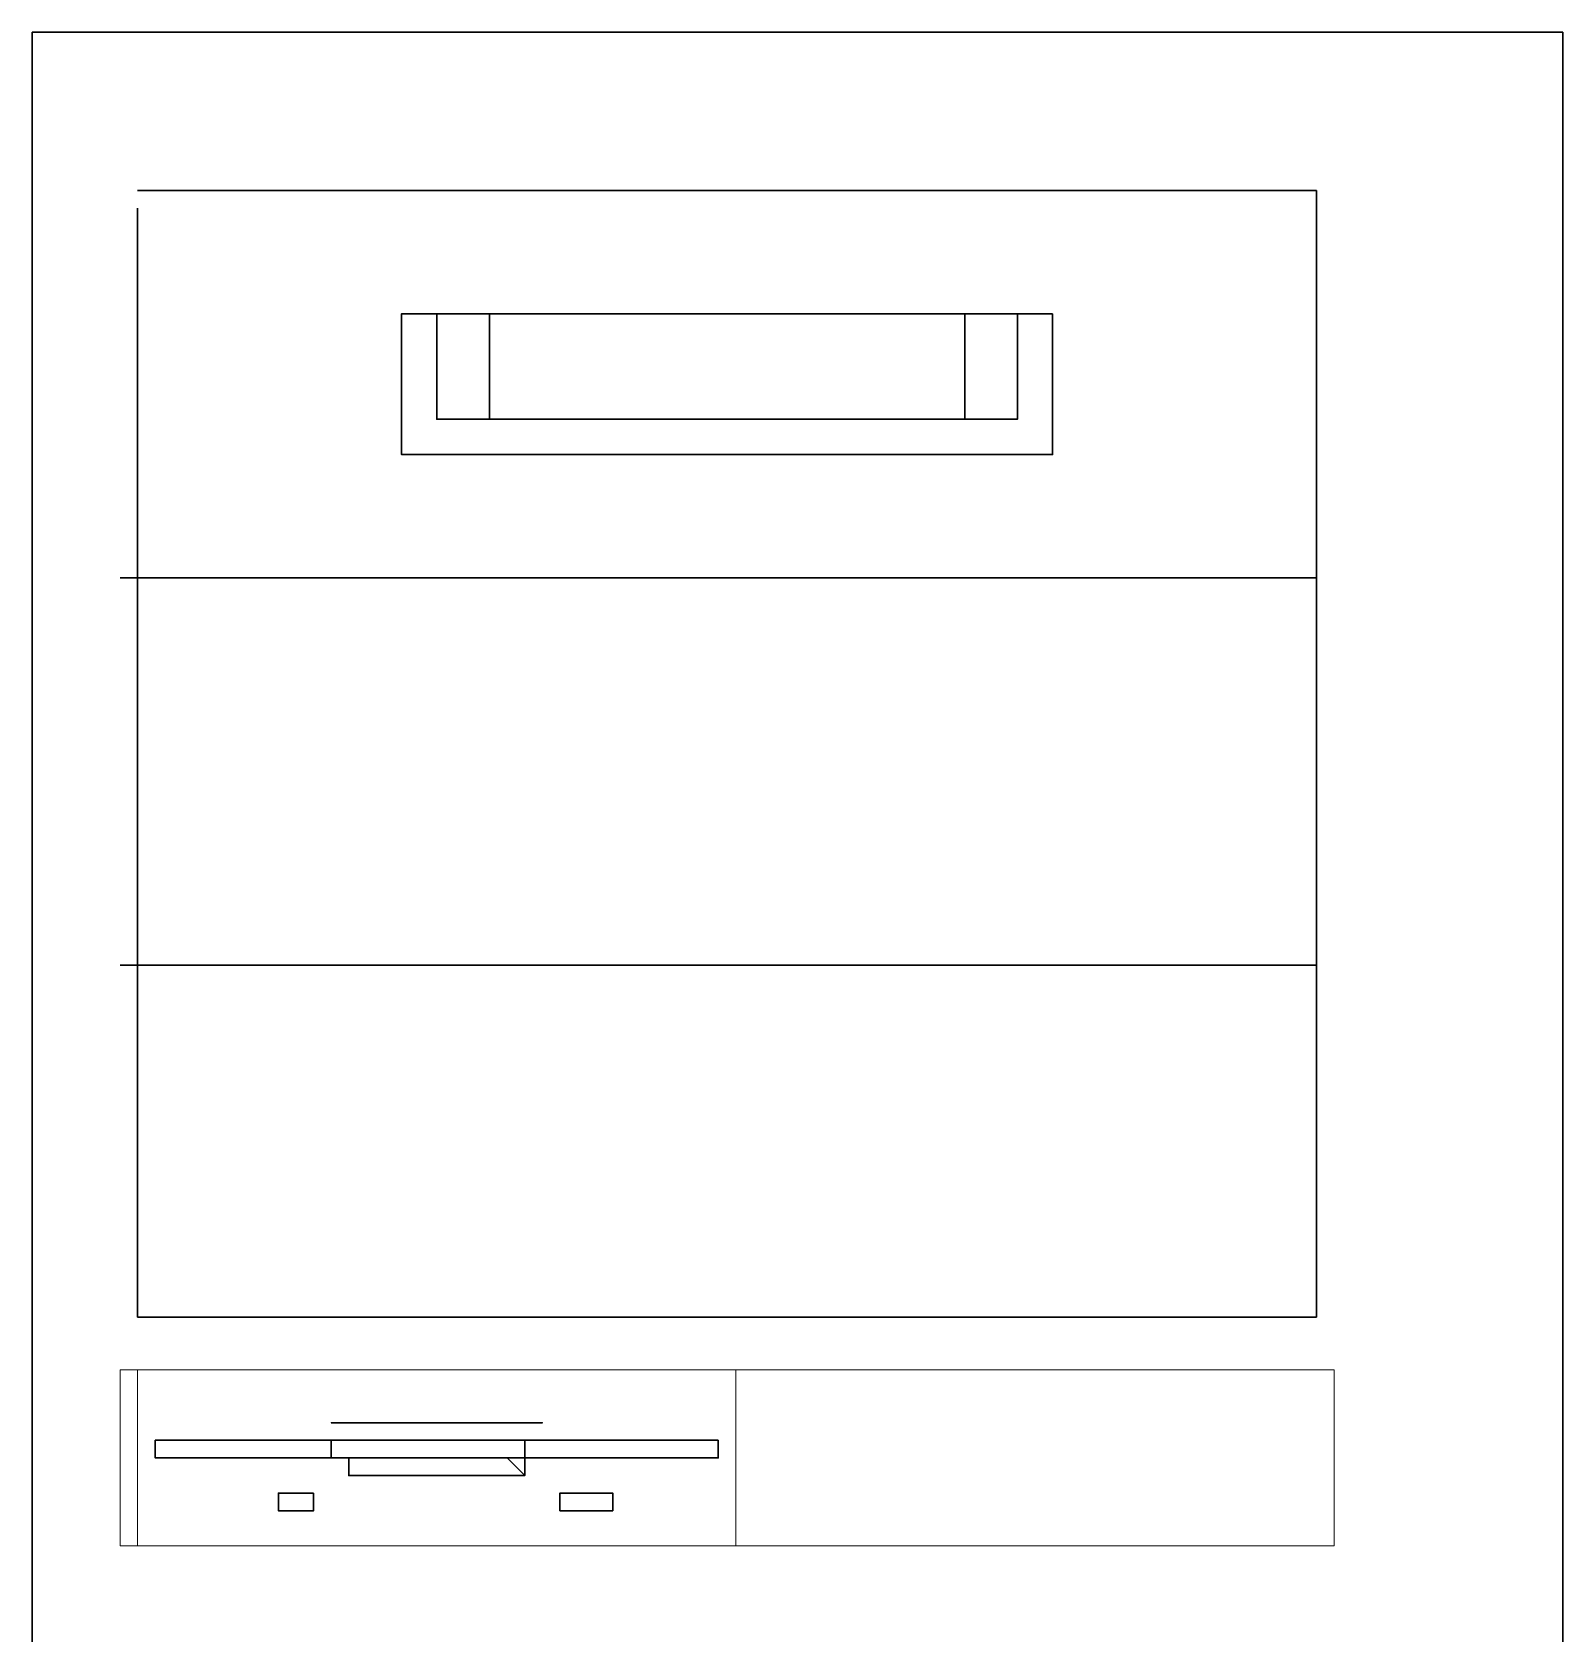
# Paper-space layout 'Sample Network Drawing - A1 Sheet' of a CAD drawing. Extents: x 49 to 806, y 22 to 564.
# Drawn here: x 501.28 to 508.52, y 487.09 to 494.66 of the extents above; entities that cross this region are included whole.
import ezdxf

# ---------------------------------------------------------------- set-up
doc = ezdxf.new("R2010")
doc.units = 0
doc.layers.add('N-EQPM-EXST', color=252, linetype='Continuous', lineweight=25)

psp = doc.layouts.new('Sample Network Drawing - A1 Sheet')

# ---------------------------------------------------------------- linework, layer by layer
at = {"layer": 'N-EQPM-EXST', "lineweight": 30}
for p, q in [((508.517, 494.657), (501.2792, 494.657)), ((501.2792, 494.657), (501.2792, 479.5158)), ((508.517, 494.657), (501.2792, 494.657)), ((501.2792, 494.657), (501.2792, 479.5158)), ((508.517, 479.5158), (508.517, 494.657)), ((508.517, 494.657), (508.517, 494.657)), ((508.517, 479.5158), (508.517, 494.657)), ((501.7784, 493.9083), (507.3523, 493.9083)), ((507.3523, 493.9083), (507.3523, 488.5839)), ((501.7784, 488.5839), (501.7784, 493.8251)), ((501.7784, 493.8251), (501.7784, 488.5839)), ((507.3523, 488.5839), (501.7784, 488.5839)), ((501.7784, 488.5839), (506.5204, 488.5839))]:
    psp.add_line(p, q, dxfattribs=at)
for points in [[(506.1044, 493.3259), (503.0263, 493.3259), (503.0263, 492.6604), (506.1044, 492.6604), (506.1044, 493.3259), (506.1044, 493.3259)], [(506.1044, 493.3259), (503.0263, 493.3259), (503.0263, 492.6604), (506.1044, 492.6604), (506.1044, 493.3259)], [(505.938, 493.3259), (503.1927, 493.3259), (503.1927, 492.8267), (505.938, 492.8267), (505.938, 493.3259), (505.938, 493.3259)], [(505.938, 493.3259), (503.1927, 493.3259), (503.1927, 492.8267), (505.938, 492.8267), (505.938, 493.3259)], [(503.1927, 493.3259), (503.1927, 492.8267), (503.359, 492.8267), (503.359, 492.8267), (505.7717, 492.8267), (505.7717, 492.8267), (505.938, 492.8267), (505.938, 493.3259), (503.1927, 493.3259), (503.1927, 493.3259)], [(503.1927, 493.3259), (503.1927, 492.8267), (503.359, 492.8267), (503.359, 492.8267), (505.7717, 492.8267), (505.7717, 492.8267), (505.938, 492.8267), (505.938, 493.3259), (503.1927, 493.3259)], [(503.4422, 493.3259), (503.4422, 493.3259), (503.4422, 493.3259), (503.4422, 493.3259), (503.4422, 493.3259), (503.4422, 493.3259), (503.4422, 493.3259), (503.4422, 493.3259), (503.4422, 493.3259), (503.4422, 493.3259), (503.4422, 492.9099), (503.4422, 492.9099), (503.4422, 492.9099), (503.4422, 492.8267), (503.4422, 492.8267), (503.4422, 492.8267), (503.4422, 492.8267), (503.4422, 492.9099), (503.4422, 492.9099), (503.4422, 492.9099), (503.4422, 493.3259), (503.4422, 493.3259)], [(503.4422, 493.3259), (503.4422, 493.3259), (503.4422, 493.3259), (503.4422, 493.3259), (503.4422, 493.3259), (503.4422, 493.3259), (503.4422, 493.3259), (503.4422, 493.3259), (503.4422, 493.3259), (503.4422, 493.3259), (503.4422, 492.9099), (503.4422, 492.9099), (503.4422, 492.9099), (503.4422, 492.8267), (503.4422, 492.8267), (503.4422, 492.8267), (503.4422, 492.8267), (503.4422, 492.9099), (503.4422, 492.9099), (503.4422, 492.9099), (503.4422, 493.3259)], [(505.6885, 493.3259), (505.6885, 493.3259), (505.6885, 493.3259), (505.6885, 493.3259), (505.6885, 493.3259), (505.6885, 493.3259), (505.6885, 493.3259), (505.6885, 493.3259), (505.6885, 493.3259), (505.6885, 493.3259), (505.6885, 492.9099), (505.6885, 492.9099), (505.6885, 492.9099), (505.6885, 492.8267), (505.6885, 492.8267), (505.6885, 492.8267), (505.6885, 492.8267), (505.6885, 492.9099), (505.6885, 492.9099), (505.6885, 492.9099), (505.6885, 493.3259), (505.6885, 493.3259)], [(505.6885, 493.3259), (505.6885, 493.3259), (505.6885, 493.3259), (505.6885, 493.3259), (505.6885, 493.3259), (505.6885, 493.3259), (505.6885, 493.3259), (505.6885, 493.3259), (505.6885, 493.3259), (505.6885, 493.3259), (505.6885, 492.9099), (505.6885, 492.9099), (505.6885, 492.9099), (505.6885, 492.8267), (505.6885, 492.8267), (505.6885, 492.8267), (505.6885, 492.8267), (505.6885, 492.9099), (505.6885, 492.9099), (505.6885, 492.9099), (505.6885, 493.3259)], [(501.6952, 492.078), (507.3523, 492.078)], [(501.6952, 490.2477), (507.3523, 490.2477)], [(503.6086, 488.0847), (502.7767, 488.0847), (502.6935, 488.0847), (503.6918, 488.0847), (503.6086, 488.0847), (503.6086, 488.0847)], [(503.6086, 488.0847), (502.7767, 488.0847), (502.6935, 488.0847), (503.6918, 488.0847), (503.6086, 488.0847)], [(504.5237, 488.0015), (501.8616, 488.0015), (501.8616, 487.9183), (504.5237, 487.9183), (504.5237, 488.0015), (504.5237, 488.0015)], [(504.5237, 488.0015), (501.8616, 488.0015), (501.8616, 487.9183), (504.5237, 487.9183), (504.5237, 488.0015)], [(502.6935, 488.0015), (501.8616, 488.0015), (501.8616, 487.9183), (502.6935, 487.9183), (502.6935, 488.0015), (502.6935, 488.0015)], [(502.6935, 488.0015), (501.8616, 488.0015), (501.8616, 487.9183), (502.6935, 487.9183), (502.6935, 488.0015)], [(504.5237, 488.0015), (503.6086, 488.0015), (503.6086, 487.9183), (504.5237, 487.9183), (504.5237, 488.0015), (504.5237, 488.0015)], [(504.5237, 488.0015), (503.6086, 488.0015), (503.6086, 487.9183), (504.5237, 487.9183), (504.5237, 488.0015)], [(503.6086, 487.9183), (502.7767, 487.9183), (502.7767, 487.8351), (503.6086, 487.8351), (503.6086, 487.9183), (503.6086, 487.9183)], [(503.6086, 487.9183), (502.7767, 487.9183), (502.7767, 487.8351), (503.6086, 487.8351), (503.6086, 487.9183)], [(502.7767, 487.9183), (502.7767, 487.9183), (502.7767, 487.8351), (502.7767, 487.9183), (502.7767, 487.9183), (502.7767, 487.9183)], [(502.7767, 487.9183), (502.7767, 487.9183), (502.7767, 487.8351), (502.7767, 487.9183), (502.7767, 487.9183)], [(503.6086, 487.9183), (503.6086, 487.9183), (503.6086, 487.8351), (503.5254, 487.9183), (503.6086, 487.9183), (503.6086, 487.9183)], [(503.6086, 487.9183), (503.6086, 487.9183), (503.6086, 487.8351), (503.5254, 487.9183), (503.6086, 487.9183)], [(502.6103, 487.7519), (502.4439, 487.7519), (502.4439, 487.6688), (502.6103, 487.6688), (502.6103, 487.7519), (502.6103, 487.7519)], [(502.6103, 487.7519), (502.4439, 487.7519), (502.4439, 487.6688), (502.6103, 487.6688), (502.6103, 487.7519)], [(504.0246, 487.7519), (504.0246, 487.7519), (504.0246, 487.7519), (504.0246, 487.7519), (504.0246, 487.7519), (504.0246, 487.7519), (504.0246, 487.7519), (504.0246, 487.7519), (504.0246, 487.7519), (503.8582, 487.7519), (503.775, 487.7519), (503.775, 487.7519), (503.775, 487.7519), (503.775, 487.7519), (503.775, 487.7519), (503.775, 487.7519), (503.775, 487.7519), (503.775, 487.7519), (503.775, 487.7519), (503.775, 487.6688), (503.775, 487.6688), (503.775, 487.6688), (503.775, 487.6688), (503.775, 487.6688), (503.775, 487.6688), (503.775, 487.6688), (503.8582, 487.6688), (504.0246, 487.6688), (504.0246, 487.6688), (504.0246, 487.6688), (504.0246, 487.6688), (504.0246, 487.6688), (504.0246, 487.6688), (504.0246, 487.6688), (504.0246, 487.6688), (504.0246, 487.7519), (504.0246, 487.7519), (504.0246, 487.7519)], [(504.0246, 487.7519), (504.0246, 487.7519), (504.0246, 487.7519), (504.0246, 487.7519), (504.0246, 487.7519), (504.0246, 487.7519), (504.0246, 487.7519), (504.0246, 487.7519), (504.0246, 487.7519), (503.8582, 487.7519), (503.775, 487.7519), (503.775, 487.7519), (503.775, 487.7519), (503.775, 487.7519), (503.775, 487.7519), (503.775, 487.7519), (503.775, 487.7519), (503.775, 487.7519), (503.775, 487.7519), (503.775, 487.6688), (503.775, 487.6688), (503.775, 487.6688), (503.775, 487.6688), (503.775, 487.6688), (503.775, 487.6688), (503.775, 487.6688), (503.8582, 487.6688), (504.0246, 487.6688), (504.0246, 487.6688), (504.0246, 487.6688), (504.0246, 487.6688), (504.0246, 487.6688), (504.0246, 487.6688), (504.0246, 487.6688), (504.0246, 487.6688), (504.0246, 487.7519), (504.0246, 487.7519)]]:
    psp.add_lwpolyline(points, dxfattribs=at)
at = {"layer": 'N-EQPM-EXST', "lineweight": 0}
for points in [[(507.4355, 488.3343), (501.6952, 488.3343), (501.6952, 487.5024), (507.4355, 487.5024), (507.4355, 488.3343), (507.4355, 488.3343)], [(507.4355, 488.3343), (501.6952, 488.3343), (501.6952, 487.5024), (507.4355, 487.5024), (507.4355, 488.3343)], [(504.6069, 488.3343), (501.7784, 488.3343), (501.7784, 487.5024), (504.6069, 487.5024), (504.6069, 488.3343), (504.6069, 488.3343)], [(504.6069, 488.3343), (501.7784, 488.3343), (501.7784, 487.5024), (504.6069, 487.5024), (504.6069, 488.3343)]]:
    psp.add_lwpolyline(points, dxfattribs=at)

doc.saveas('drawing.dxf')
